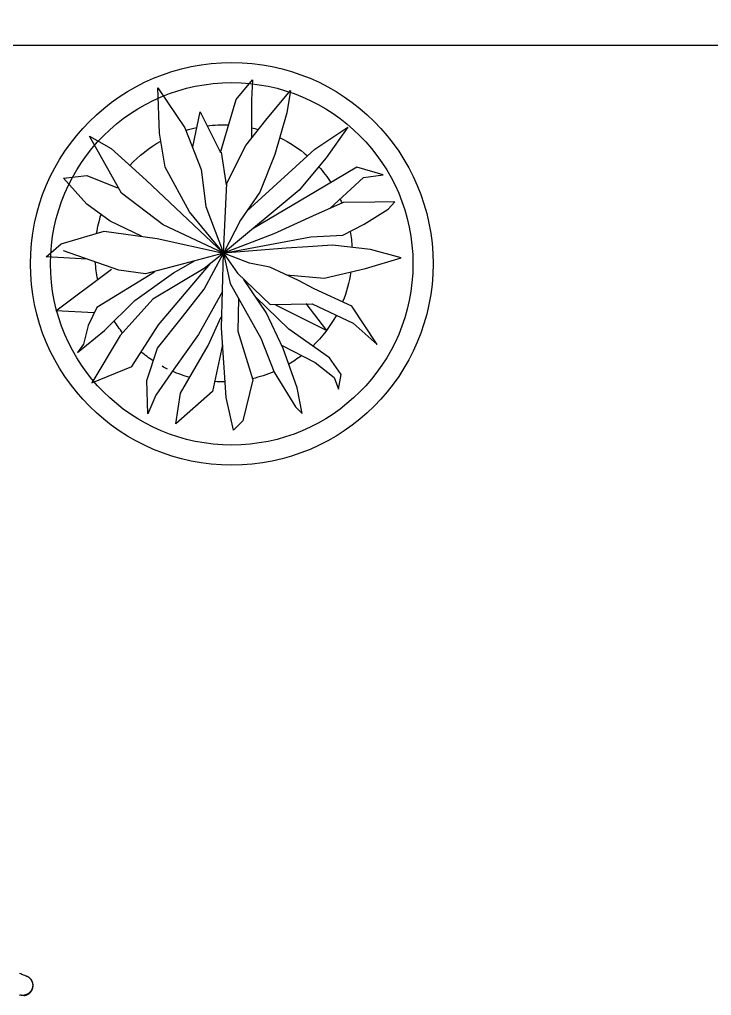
# Model space of a CAD drawing. Header units: millimetres. Extents: x 24870 to 27223, y 1839 to 3696.
# Drawn here: x 26771.9 to 26840.7, y 2895.3 to 2992.2 of the extents above; entities that cross this region are included whole.
import ezdxf

# ---------------------------------------------------------------- set-up
doc = ezdxf.new("R2010")
doc.units = ezdxf.units.MM
doc.layers.add('2-tef-aksesuar', color=30, linetype='Continuous')
doc.layers.add('2-tef-hareketli', color=251, linetype='Continuous')

# ---------------------------------------------------------------- blocks, each defined once
blk = doc.blocks.new('targe plan')
at = {"color": 0}
for p, q in [((2857.014, 125.058), (2856.984, 125.041)), ((2857.044, 125.075), (2857.014, 125.058)), ((2857.075, 125.09), (2857.044, 125.075)), ((2857.053, 125.037), (2857.084, 125.054)), ((2857.106, 125.105), (2857.075, 125.09)), ((2857.084, 125.054), (2857.115, 125.068)), ((2857.137, 125.118), (2857.106, 125.105)), ((2857.115, 125.068), (2857.148, 125.082)), ((2857.17, 125.13), (2857.137, 125.118)), ((2857.148, 125.082), (2857.18, 125.095)), ((2857.202, 125.141), (2857.17, 125.13)), ((2857.18, 125.095), (2857.213, 125.107)), ((2857.235, 125.151), (2857.202, 125.141)), ((2857.213, 125.107), (2857.247, 125.117)), ((2857.268, 125.16), (2857.235, 125.151)), ((2857.247, 125.117), (2857.28, 125.126)), ((2857.302, 125.168), (2857.268, 125.16)), ((2857.28, 125.126), (2857.314, 125.134)), ((2857.335, 125.174), (2857.302, 125.168)), ((2857.314, 125.134), (2857.349, 125.141)), ((2857.369, 125.18), (2857.335, 125.174)), ((2857.349, 125.141), (2857.383, 125.147)), ((2857.403, 125.184), (2857.369, 125.18)), ((2857.383, 125.147), (2857.418, 125.151)), ((2857.438, 125.187), (2857.403, 125.184)), ((2857.418, 125.151), (2857.453, 125.154)), ((2857.472, 125.189), (2857.438, 125.187)), ((2857.453, 125.154), (2857.488, 125.156)), ((2857.506, 125.189), (2857.472, 125.189)), ((2857.488, 125.156), (2857.523, 125.157)), ((2857.506, 125.189), (2857.523, 125.157)), ((2857.54, 125.189), (2857.506, 125.189)), ((2857.523, 125.157), (2857.557, 125.157)), ((2857.574, 125.187), (2857.54, 125.189)), ((2857.557, 125.157), (2857.592, 125.156)), ((2857.608, 125.184), (2857.574, 125.187)), ((2857.592, 125.156), (2857.626, 125.153)), ((2857.641, 125.18), (2857.608, 125.184)), ((2857.626, 125.153), (2857.66, 125.149)), ((2857.675, 125.175), (2857.641, 125.18)), ((2857.66, 125.149), (2857.694, 125.145)), ((2857.708, 125.169), (2857.675, 125.175)), ((2857.694, 125.145), (2857.728, 125.138)), ((2857.741, 125.161), (2857.708, 125.169)), ((2857.728, 125.138), (2857.762, 125.131)), ((2857.774, 125.153), (2857.741, 125.161)), ((2857.762, 125.131), (2857.795, 125.123)), ((2857.806, 125.143), (2857.774, 125.153)), ((2857.795, 125.123), (2857.828, 125.113)), ((2857.838, 125.133), (2857.806, 125.143)), ((2857.828, 125.113), (2857.861, 125.102)), ((2857.87, 125.121), (2857.838, 125.133)), ((2857.861, 125.102), (2857.893, 125.091)), ((2857.902, 125.108), (2857.87, 125.121)), ((2857.893, 125.091), (2857.925, 125.078)), ((2857.932, 125.095), (2857.902, 125.108)), ((2857.925, 125.078), (2857.956, 125.064)), ((2857.963, 125.08), (2857.932, 125.095)), ((2857.956, 125.064), (2857.987, 125.048)), ((2857.993, 125.064), (2857.963, 125.08)), ((2858.022, 125.047), (2857.993, 125.064)), ((2856.512, 124.245), (2856.511, 124.211)), ((2856.511, 124.211), (2856.511, 124.176)), ((2856.514, 124.279), (2856.512, 124.245)), ((2856.518, 124.313), (2856.514, 124.279)), ((2856.523, 124.347), (2856.518, 124.313)), ((2856.529, 124.381), (2856.523, 124.347)), ((2856.525, 124.185), (2856.527, 124.22)), ((2856.525, 124.15), (2856.525, 124.185)), ((2856.525, 124.115), (2856.525, 124.15)), ((2856.527, 124.08), (2856.525, 124.115)), ((2856.527, 124.22), (2856.53, 124.255)), ((2856.53, 124.045), (2856.527, 124.08)), ((2856.536, 124.415), (2856.529, 124.381)), ((2856.53, 124.255), (2856.534, 124.289)), ((2856.534, 124.289), (2856.539, 124.324)), ((2856.544, 124.448), (2856.536, 124.415)), ((2856.539, 124.324), (2856.546, 124.358)), ((2856.554, 124.481), (2856.544, 124.448)), ((2856.546, 124.358), (2856.553, 124.393)), ((2856.553, 124.393), (2856.562, 124.426)), ((2856.564, 124.514), (2856.554, 124.481)), ((2856.562, 124.426), (2856.572, 124.46)), ((2856.576, 124.546), (2856.564, 124.514)), ((2856.572, 124.46), (2856.584, 124.493)), ((2856.589, 124.578), (2856.576, 124.546)), ((2856.584, 124.493), (2856.596, 124.526)), ((2856.602, 124.61), (2856.589, 124.578)), ((2856.596, 124.526), (2856.61, 124.558)), ((2856.617, 124.641), (2856.602, 124.61)), ((2856.61, 124.558), (2856.624, 124.59)), ((2856.633, 124.671), (2856.617, 124.641)), ((2856.624, 124.59), (2856.64, 124.621)), ((2856.65, 124.701), (2856.633, 124.671)), ((2856.64, 124.621), (2856.657, 124.652)), ((2856.668, 124.73), (2856.65, 124.701)), ((2856.657, 124.652), (2856.675, 124.682)), ((2856.687, 124.759), (2856.668, 124.73)), ((2856.675, 124.682), (2856.694, 124.711)), ((2856.707, 124.787), (2856.687, 124.759)), ((2856.694, 124.711), (2856.714, 124.74)), ((2856.728, 124.814), (2856.707, 124.787)), ((2856.714, 124.74), (2856.735, 124.768)), ((2856.75, 124.84), (2856.728, 124.814)), ((2856.735, 124.768), (2856.756, 124.795)), ((2856.773, 124.866), (2856.75, 124.84)), ((2856.756, 124.795), (2856.779, 124.822)), ((2856.797, 124.891), (2856.773, 124.866)), ((2856.779, 124.822), (2856.803, 124.848)), ((2856.821, 124.915), (2856.797, 124.891)), ((2856.803, 124.848), (2856.828, 124.872)), ((2856.846, 124.938), (2856.821, 124.915)), ((2856.828, 124.872), (2856.853, 124.896)), ((2856.873, 124.961), (2856.846, 124.938)), ((2856.853, 124.896), (2856.879, 124.919)), ((2856.899, 124.982), (2856.873, 124.961)), ((2856.879, 124.919), (2856.907, 124.942)), ((2856.927, 125.003), (2856.899, 124.982)), ((2856.907, 124.942), (2856.934, 124.963)), ((2856.955, 125.022), (2856.927, 125.003)), ((2856.934, 124.963), (2856.963, 124.983)), ((2856.984, 125.041), (2856.955, 125.022)), ((2856.963, 124.983), (2856.992, 125.002)), ((2856.992, 125.002), (2857.022, 125.02)), ((2857.022, 125.02), (2857.053, 125.037)), ((2857.987, 125.048), (2858.018, 125.032)), ((2858.018, 125.032), (2858.047, 125.015)), ((2858.051, 125.029), (2858.022, 125.047)), ((2858.047, 125.015), (2858.077, 124.997)), ((2858.079, 125.01), (2858.051, 125.029)), ((2858.077, 124.997), (2858.105, 124.977)), ((2858.107, 124.991), (2858.079, 125.01)), ((2858.105, 124.977), (2858.133, 124.957)), ((2858.134, 124.97), (2858.107, 124.991)), ((2858.133, 124.957), (2858.16, 124.936)), ((2858.16, 124.949), (2858.134, 124.97)), ((2858.16, 124.936), (2858.186, 124.914)), ((2858.186, 124.914), (2858.212, 124.891)), ((2858.212, 124.891), (2858.237, 124.867)), ((2858.237, 124.867), (2858.26, 124.842)), ((2858.26, 124.842), (2858.284, 124.816)), ((2858.284, 124.816), (2858.306, 124.79)), ((2858.306, 124.79), (2858.327, 124.763)), ((2858.327, 124.763), (2858.347, 124.735)), ((2858.347, 124.735), (2858.366, 124.706)), ((2858.366, 124.706), (2858.384, 124.677)), ((2858.384, 124.677), (2858.402, 124.647)), ((2858.402, 124.647), (2858.418, 124.617)), ((2856.535, 124.01), (2856.53, 124.045)), ((2856.54, 123.976), (2856.535, 124.01)), ((2856.547, 123.941), (2856.54, 123.976)), ((2856.555, 123.907), (2856.547, 123.941)), ((2856.564, 123.874), (2856.555, 123.907)), ((2856.575, 123.84), (2856.564, 123.874)), ((2856.586, 123.807), (2856.575, 123.84)), ((2856.599, 123.775), (2856.586, 123.807)), ((2856.613, 123.742), (2856.599, 123.775)), ((2856.628, 123.711), (2856.613, 123.742)), ((2856.692, 123.58), (2856.628, 123.711)), ((2856.75, 123.45), (2856.692, 123.58)), ((2856.803, 123.322), (2856.75, 123.45)), ((2856.853, 123.194), (2856.803, 123.322)), ((2856.9, 123.066), (2856.853, 123.194))]:
    blk.add_line(p, q, dxfattribs=at)
blk = doc.blocks.new('TREEI')
at = {"color": 63, "true_color": 0xafc95e}
for p, q in [((0.00559, 0.14421), (0.00851, 0.15172)), ((0.00851, 0.15172), (0.01319, 0.12981)), ((0.00034, 0.10977), (0.00559, 0.14421)), ((0.04591, 0.13419), (0.04532, 0.14482)), ((0.04532, 0.14482), (0.05233, 0.13419)), ((-0.04055, 0.13731), (-0.05106, 0.14169)), ((-0.05106, 0.14169), (-0.04581, 0.11354)), ((-0.01894, 0.10852), (-0.04055, 0.13731)), ((0.03597, 0.11604), (0.04591, 0.13419)), ((0.05233, 0.13419), (0.04883, 0.11729)), ((0.01319, 0.12981), (0.01553, 0.09413)), ((-0.05458, 0.10414), (-0.09429, 0.11729)), ((-0.09429, 0.11729), (-0.08028, 0.09476)), ((0.04883, 0.11729), (0.02663, 0.08099)), ((0.07919, 0.09788), (0.09088, 0.12292)), ((0.09088, 0.12292), (0.08387, 0.08412)), ((-0.04581, 0.11354), (-0.02595, 0.0572)), ((-0.01426, 0.06534), (-0.01894, 0.10852)), ((0.0015, 0.07849), (0.00034, 0.10977)), ((0.01542, 0.09104), (0.03597, 0.11604)), ((-0.03079, 0.07092), (-0.05458, 0.10414)), ((-0.10013, 0.08787), (-0.11299, 0.09976)), ((-0.11299, 0.09976), (-0.10247, 0.07347)), ((-0.08028, 0.09476), (-0.04231, 0.06659)), ((0.01553, 0.09413), (0.01436, 0.06033)), ((0.02429, 0.0572), (0.05583, 0.09476)), ((0.05583, 0.09476), (0.04883, 0.06659)), ((0.05349, 0.06909), (0.07919, 0.09788)), ((-0.07735, 0.07347), (-0.10013, 0.08787)), ((0.08387, 0.08412), (0.05992, 0.05783)), ((-0.00433, 0.02528), (0.0015, 0.07849)), ((0.02663, 0.08099), (0.01121, 0.04429)), ((-0.10247, 0.07347), (-0.0832, 0.05157)), ((-0.0464, 0.0547), (-0.07735, 0.07347)), ((0.0202, 0.05533), (0.05349, 0.06909)), ((-0.04231, 0.06659), (-0.02244, 0.04844)), ((-0.00275, 0.03967), (-0.01426, 0.06534)), ((0.01436, 0.06033), (0.00799, 0.02665)), ((0.07161, 0.05282), (0.10724, 0.05908)), ((0.10724, 0.05908), (0.13879, 0.06283)), ((0.13879, 0.06283), (0.11775, 0.04594)), ((-0.14628, 0.05658), (-0.10948, 0.0572)), ((-0.10831, 0.02905), (-0.14628, 0.05658)), ((-0.10948, 0.0572), (-0.07443, 0.03343)), ((-0.0832, 0.05157), (-0.05282, 0.03529)), ((-0.01285, 0.02893), (-0.0464, 0.0547)), ((-0.02595, 0.0572), (0.00087, -0.00068)), ((0.00502, 0.01965), (0.0202, 0.05533)), ((0.04301, 0.03757), (0.07161, 0.05282)), ((0.05992, 0.05783), (0.05057, 0.04594)), ((0.05057, 0.04594), (0.03247, 0.02591)), ((0.11775, 0.04594), (0.08913, 0.02966)), ((-0.07443, 0.03343), (-0.01285, 0.00289)), ((-0.05282, 0.03529), (-0.02653, 0.0209)), ((-0.13986, 0.0234), (-0.14744, 0.02778)), ((-0.14744, 0.02778), (-0.11882, 0.01965)), ((-0.07034, 0.01152), (-0.10831, 0.02905)), ((0.00087, -0.00068), (-0.00433, 0.02528)), ((0.03247, 0.02591), (0.01786, 0.0159)), ((0.08913, 0.02966), (0.06927, 0.02278)), ((0.07511, 0.0159), (0.10081, 0.02528)), ((0.10081, 0.02528), (0.12125, 0.02403)), ((-0.12992, 0.01026), (-0.13986, 0.0234)), ((-0.11882, 0.01965), (-0.08494, 0.00651)), ((-0.02653, 0.0209), (0.00087, -0.00068)), ((0.00087, -0.00068), (0.00502, 0.01965)), ((0.06927, 0.02278), (0.05174, 0.01652)), ((0.12125, 0.02403), (0.14521, 0.02028)), ((0.14521, 0.02028), (0.1528, 0.01652)), ((-0.11708, -0.00101), (-0.12992, 0.01026)), ((-0.01952, 0.00463), (-0.07034, 0.01152)), ((0.05174, 0.01652), (0.00087, -0.00068)), ((0.01786, 0.0159), (0.00087, -0.00068)), ((0.00087, -0.00068), (0.07511, 0.0159)), ((0.13703, 0.01026), (0.11191, -0.00037)), ((0.1528, 0.01652), (0.13703, 0.01026)), ((-0.12094, 0.00238), (-0.15037, -0.01227)), ((-0.08494, 0.00651), (-0.04522, -0.00225)), ((0.00087, -0.00068), (-0.01952, 0.00463)), ((0.04707, 0.00088), (0.00087, -0.00068)), ((0.08328, 0.00024), (0.04707, 0.00088)), ((0.11191, -0.00037), (0.08328, 0.00024)), ((-0.05983, -0.00914), (-0.11708, -0.00101)), ((-0.03413, -0.006), (-0.06742, -0.01102)), ((-0.0464, -0.0348), (0.00087, -0.00068)), ((-0.04522, -0.00225), (-0.02405, -0.00464)), ((0.00087, -0.00068), (-0.03704, -0.04357)), ((-0.0353, -0.08425), (0.00087, -0.00068)), ((0.00087, -0.00068), (-0.03413, -0.006)), ((0.00087, -0.00068), (-0.01193, -0.04482)), ((0.00267, -0.04357), (0.00087, -0.00068)), ((0.00087, -0.00068), (0.0272, -0.05483)), ((0.02546, -0.02103), (0.00087, -0.00068)), ((0.08154, -0.02478), (0.00087, -0.00068)), ((0.09966, -0.00011), (0.13644, -0.0129)), ((-0.15037, -0.01227), (-0.09254, -0.02604)), ((-0.06742, -0.01102), (-0.08729, -0.02291)), ((0.10315, -0.01915), (0.03154, -0.00985)), ((0.1528, -0.00852), (0.1347, -0.02353)), ((0.13644, -0.0129), (0.1528, -0.00852)), ((-0.08729, -0.02291), (-0.12399, -0.05676)), ((0.04999, -0.03667), (0.02546, -0.02103)), ((0.11366, -0.04105), (0.08154, -0.02478)), ((0.1347, -0.02353), (0.10315, -0.01915)), ((0.03329, -0.02602), (0.07862, -0.04169)), ((-0.08553, -0.05858), (-0.0464, -0.0348)), ((0.07453, -0.06109), (0.04999, -0.03667)), ((0.07862, -0.04169), (0.10782, -0.0517)), ((0.14112, -0.05796), (0.11366, -0.04105)), ((-0.10831, -0.0423), (-0.13986, -0.05796)), ((-0.05783, -0.04175), (-0.07735, -0.06421)), ((-0.03704, -0.04357), (-0.05924, -0.08237)), ((-0.01193, -0.04482), (-0.01602, -0.088)), ((0.01144, -0.07424), (0.00267, -0.04357)), ((-0.13986, -0.05796), (-0.1235, -0.06296)), ((0.03305, -0.08112), (0.02604, -0.05358)), ((0.0272, -0.05483), (0.05466, -0.07798)), ((0.10782, -0.0517), (0.14112, -0.05796)), ((-0.1235, -0.06296), (-0.08553, -0.05858)), ((-0.07735, -0.06421), (-0.0902, -0.0855)), ((0.0979, -0.08988), (0.07453, -0.06109)), ((0.0126, -0.1124), (0.01144, -0.07424)), ((-0.05924, -0.08237), (-0.06509, -0.13807)), ((0.03013, -0.11991), (0.03247, -0.08112)), ((0.03247, -0.08112), (0.06284, -0.11741)), ((0.05466, -0.07798), (0.07919, -0.09113)), ((0.07453, -0.11178), (0.06167, -0.08173)), ((-0.0902, -0.0855), (-0.09956, -0.11367)), ((-0.08028, -0.10802), (-0.06041, -0.088)), ((-0.05223, -0.12116), (-0.0353, -0.08425)), ((-0.01602, -0.088), (-0.00901, -0.11678)), ((0.07919, -0.09113), (0.10841, -0.10615)), ((0.10841, -0.10615), (0.0979, -0.08988)), ((0.0126, -0.09488), (0.03013, -0.11991)), ((-0.09956, -0.11367), (-0.08028, -0.10802)), ((-0.00901, -0.11678), (0.00502, -0.15308)), ((0.00502, -0.15308), (0.0126, -0.1124)), ((0.08212, -0.12743), (0.07453, -0.11178)), ((-0.06509, -0.13807), (-0.05223, -0.12116)), ((0.06284, -0.11741), (0.08212, -0.12743))]:
    blk.add_line(p, q, dxfattribs=at)
for start, end in [(90.26694, 100.31757), (112.56981, 117.26763), (75.87441, 82.83327), (52.00082, 69.36215), (128.51718, 136.77768), (31.54263, 45.45159), (139.0957, 141.76888), (146.4111, 153.18376), (13.42177, 20.6016), (165.04456, 171.57618), (358.27758, 0.23223), (191.5019, 199.43385), (340.95047, 349.92284), (319.07733, 333.98884), (212.29392, 220.80518), (305.77737, 308.95869), (285.86536, 295.50801), (246.38528, 263.99533), (276.08792, 281.18452)]:
    blk.add_arc((0.00087, -0.00068), 0.11, start, end, dxfattribs=at)

msp = doc.modelspace()

# ---------------------------------------------------------------- linework, layer by layer
msp.add_line((26535.017, 2989.684), (27100.017, 2989.684))
at = {"layer": '2-tef-hareketli'}
for radius in [20, 18]:
    msp.add_circle((26792.993, 2967.951), radius, dxfattribs=at)

# ---------------------------------------------------------------- block references
at = {"layer": '2-tef-aksesuar', "lineweight": 0, "xscale": -116.1216000000003, "yscale": 116.1216000000003, "zscale": 116.1216000000003, "rotation": 203.2467780166511}
msp.add_blockref('TREEI', (26792.125, 2968.881), dxfattribs=at)
at = {"layer": '2-tef-hareketli', "rotation": 224.5824938722524}
msp.add_blockref('targe plan', (28720.319, 4990.517), dxfattribs=at)

doc.saveas('drawing.dxf')
